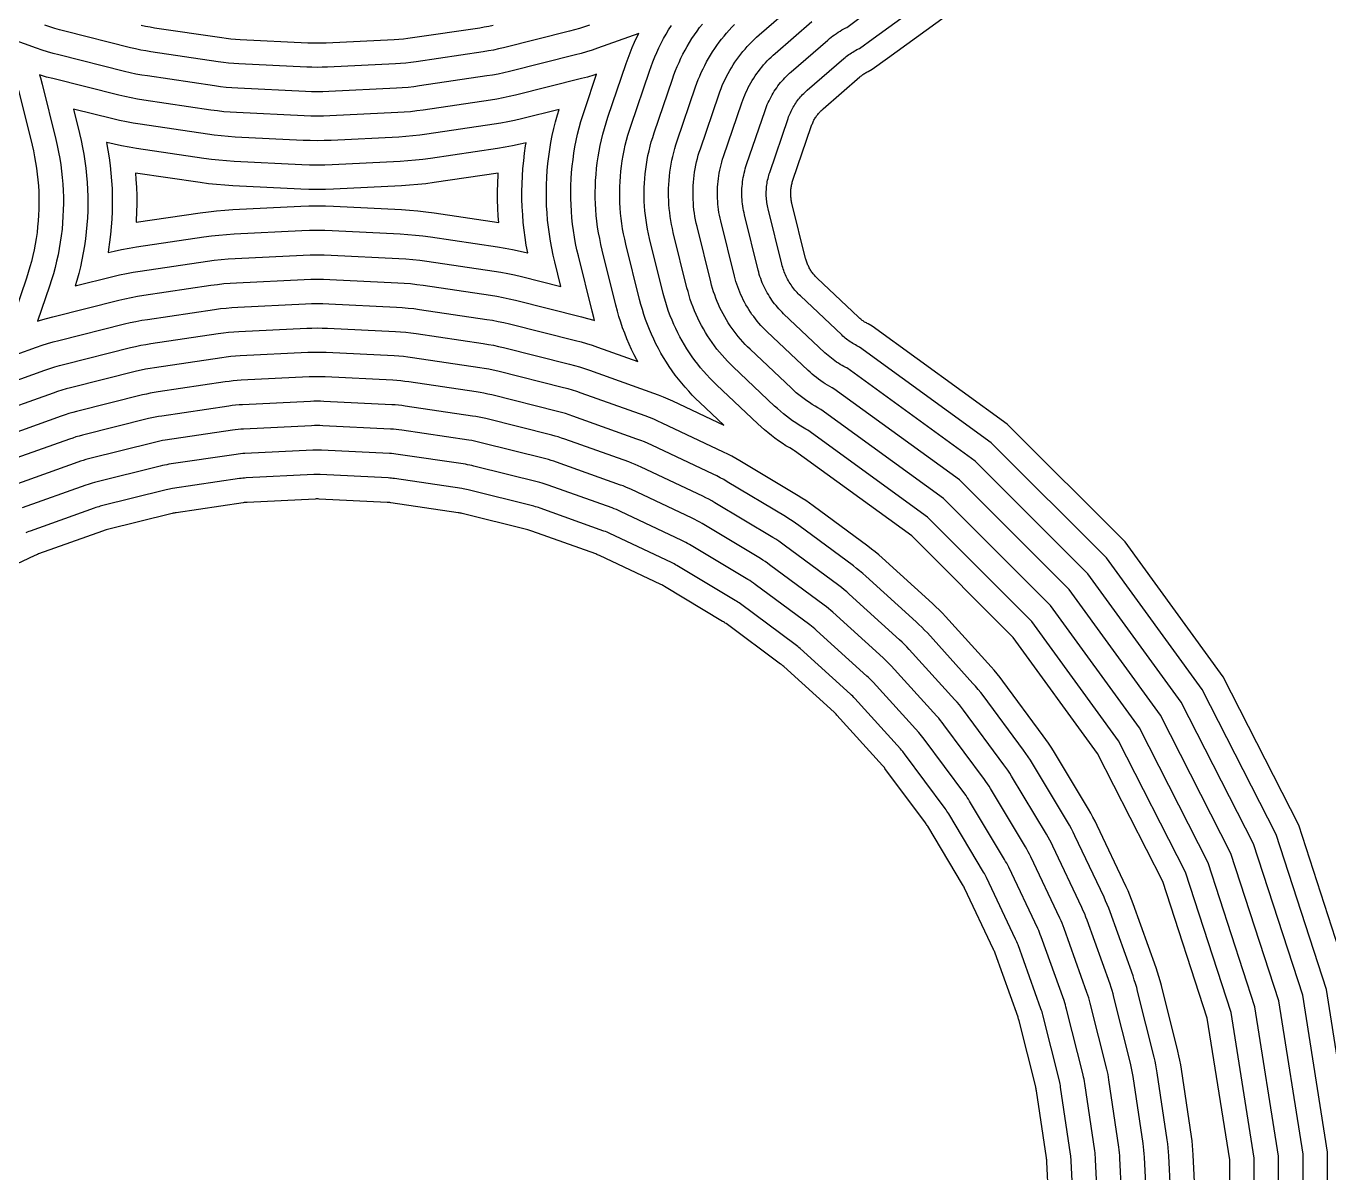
# Model space of a CAD drawing. Header units: metres. Extents: x 129.5 to 156.5, y -104.5 to -85.4.
# Drawn here: x 132.395 to 133.994, y -99.496 to -98.087 of the extents above; entities that cross this region are included whole.
import ezdxf

# ---------------------------------------------------------------- set-up
doc = ezdxf.new("R2010")
doc.units = ezdxf.units.M

msp = doc.modelspace()

# ---------------------------------------------------------------- linework, layer by layer
for points in [[(134.0225, -99.468), (133.9912, -99.2705), (133.9294, -99.0803), (133.8386, -98.9021), (133.7211, -98.7403), (133.5797, -98.5989), (133.4179, -98.4814), (133.4147, -98.4798), (133.4131, -98.4789), (133.4114, -98.478), (133.4097, -98.477), (133.4081, -98.476), (133.4065, -98.475), (133.405, -98.4739), (133.4034, -98.4728), (133.4019, -98.4716), (133.4004, -98.4704), (133.399, -98.4692), (133.3975, -98.4679), (133.3961, -98.4666), (133.3453, -98.4187), (133.3439, -98.4173), (133.3425, -98.4159), (133.3412, -98.4144), (133.3398, -98.4129), (133.3385, -98.4114), (133.3373, -98.4099), (133.3361, -98.4083), (133.3349, -98.4067), (133.3338, -98.4051), (133.3327, -98.4034), (133.3317, -98.4017), (133.3307, -98.4), (133.3297, -98.3982), (133.3288, -98.3965), (133.3279, -98.3947), (133.3271, -98.3929), (133.3263, -98.3911), (133.3256, -98.3892), (133.3249, -98.3873), (133.3243, -98.3855), (133.3237, -98.3836), (133.3231, -98.3817), (133.3226, -98.3797), (133.3058, -98.3119), (133.3054, -98.31), (133.305, -98.308), (133.3046, -98.3061), (133.3043, -98.3041), (133.304, -98.3022), (133.3038, -98.3002), (133.3037, -98.2982), (133.3035, -98.2962), (133.3035, -98.2942), (133.3035, -98.2922), (133.3035, -98.2903), (133.3036, -98.2883), (133.3037, -98.2863), (133.3039, -98.2843), (133.3041, -98.2823), (133.3044, -98.2804), (133.3047, -98.2784), (133.3051, -98.2765), (133.3056, -98.2745), (133.306, -98.2726), (133.3066, -98.2707), (133.3071, -98.2688), (133.3077, -98.2669), (133.3303, -98.2008), (133.3309, -98.1989), (133.3316, -98.1971), (133.3323, -98.1954), (133.3331, -98.1936), (133.3339, -98.1919), (133.3348, -98.1901), (133.3357, -98.1884), (133.3366, -98.1868), (133.3376, -98.1851), (133.3386, -98.1835), (133.3396, -98.1819), (133.3407, -98.1803), (133.3419, -98.1787), (133.343, -98.1772), (133.3442, -98.1757), (133.3455, -98.1742), (133.3467, -98.1728), (133.3481, -98.1714), (133.3494, -98.17), (133.3508, -98.1687), (133.3522, -98.1674), (133.3536, -98.1661), (133.3987, -98.1271), (133.4001, -98.1258), (133.4017, -98.1246), (133.4032, -98.1234), (133.4048, -98.1223), (133.4064, -98.1212), (133.408, -98.1201), (133.4096, -98.1191), (133.4113, -98.1181), (133.413, -98.1171), (133.4147, -98.1162), (133.4179, -98.1146), (133.4348, -98.1024), (133.5797, -97.9971)], [(134.0205, -99.2635), (133.9572, -99.0688), (133.8643, -98.8864), (133.744, -98.7208), (133.5992, -98.576), (133.4336, -98.4557), (133.4284, -98.453), (133.4273, -98.4525), (133.4263, -98.4519), (133.4252, -98.4513), (133.4242, -98.4507), (133.4232, -98.45), (133.4222, -98.4494), (133.4213, -98.4487), (133.4203, -98.4479), (133.4194, -98.4472), (133.4185, -98.4464), (133.4176, -98.4456), (133.4167, -98.4448), (133.3659, -98.3969), (133.365, -98.396), (133.3642, -98.3951), (133.3633, -98.3942), (133.3625, -98.3933), (133.3617, -98.3923), (133.3609, -98.3914), (133.3602, -98.3904), (133.3594, -98.3894), (133.3587, -98.3883), (133.358, -98.3873), (133.3574, -98.3863), (133.3568, -98.3852), (133.3562, -98.3841), (133.3556, -98.383), (133.3551, -98.3819), (133.3545, -98.3807), (133.354, -98.3796), (133.3536, -98.3785), (133.3532, -98.3773), (133.3528, -98.3761), (133.3524, -98.3749), (133.352, -98.3737), (133.3517, -98.3725), (133.3349, -98.3047), (133.3346, -98.3035), (133.3344, -98.3023), (133.3342, -98.3011), (133.334, -98.2998), (133.3338, -98.2986), (133.3337, -98.2974), (133.3336, -98.2961), (133.3335, -98.2949), (133.3335, -98.2937), (133.3335, -98.2924), (133.3335, -98.2912), (133.3335, -98.2899), (133.3336, -98.2887), (133.3337, -98.2875), (133.3339, -98.2862), (133.3341, -98.285), (133.3343, -98.2838), (133.3345, -98.2826), (133.3348, -98.2813), (133.3351, -98.2801), (133.3354, -98.2789), (133.3357, -98.2777), (133.3361, -98.2766), (133.3587, -98.2104), (133.3591, -98.2093), (133.3595, -98.2082), (133.36, -98.2071), (133.3604, -98.206), (133.3609, -98.2049), (133.3615, -98.2038), (133.362, -98.2027), (133.3626, -98.2017), (133.3632, -98.2007), (133.3639, -98.1996), (133.3645, -98.1986), (133.3652, -98.1976), (133.3659, -98.1967), (133.3666, -98.1957), (133.3674, -98.1948), (133.3682, -98.1939), (133.369, -98.193), (133.3698, -98.1921), (133.3706, -98.1912), (133.3715, -98.1904), (133.3724, -98.1896), (133.3733, -98.1888), (133.4183, -98.1497), (133.4192, -98.1489), (133.4202, -98.1482), (133.4211, -98.1474), (133.4221, -98.1467), (133.4231, -98.146), (133.4241, -98.1454), (133.4252, -98.1447), (133.4262, -98.1441), (133.4273, -98.1435), (133.4284, -98.143), (133.4336, -98.1403), (133.4524, -98.1266), (133.5992, -98.02)], [(133.9325, -99.6609), (133.9325, -99.4751), (133.9034, -99.2916), (133.846, -99.1148), (133.7617, -98.9493), (133.6524, -98.799), (133.521, -98.6676), (133.3705, -98.5582), (133.3703, -98.5581), (133.3668, -98.5561), (133.3633, -98.5541), (133.3598, -98.5519), (133.3564, -98.5497), (133.3531, -98.5474), (133.3498, -98.5451), (133.3466, -98.5426), (133.3434, -98.5401), (133.3403, -98.5375), (133.3373, -98.5348), (133.3343, -98.5321), (133.2835, -98.4841), (133.2805, -98.4812), (133.2775, -98.4782), (133.2747, -98.4751), (133.2719, -98.4719), (133.2691, -98.4687), (133.2665, -98.4654), (133.2639, -98.4621), (133.2614, -98.4586), (133.259, -98.4552), (133.2567, -98.4516), (133.2545, -98.448), (133.2524, -98.4444), (133.2504, -98.4407), (133.2484, -98.4369), (133.2466, -98.4331), (133.2448, -98.4293), (133.2431, -98.4254), (133.2416, -98.4215), (133.2401, -98.4175), (133.2387, -98.4135), (133.2375, -98.4095), (133.2363, -98.4055), (133.2352, -98.4014), (133.2184, -98.3336), (133.2175, -98.3294), (133.2166, -98.3253), (133.2159, -98.3212), (133.2152, -98.317), (133.2147, -98.3128), (133.2142, -98.3086), (133.2139, -98.3044), (133.2136, -98.3002), (133.2135, -98.296), (133.2135, -98.2917), (133.2135, -98.2875), (133.2137, -98.2833), (133.214, -98.2791), (133.2144, -98.2749), (133.2149, -98.2707), (133.2155, -98.2665), (133.2162, -98.2624), (133.217, -98.2582), (133.2179, -98.2541), (133.2189, -98.25), (133.22, -98.2459), (133.2212, -98.2419), (133.2225, -98.2379), (133.2451, -98.1717), (133.2464, -98.1679), (133.2479, -98.1641), (133.2494, -98.1603), (133.2511, -98.1565), (133.2528, -98.1528), (133.2546, -98.1492), (133.2565, -98.1456), (133.2585, -98.142), (133.2606, -98.1385), (133.2627, -98.135), (133.265, -98.1316), (133.2673, -98.1282), (133.2697, -98.1249), (133.2722, -98.1217), (133.2747, -98.1185), (133.2774, -98.1154), (133.2801, -98.1123), (133.2829, -98.1094), (133.2857, -98.1064), (133.2886, -98.1036), (133.2916, -98.1008), (133.2947, -98.0981), (133.3397, -98.059)], [(132.3391, -98.5379), (132.4177, -98.5098), (132.4237, -98.5077), (132.4298, -98.5058), (132.4359, -98.504), (132.4421, -98.5024), (132.523, -98.4821), (132.5292, -98.4807), (132.5354, -98.4793), (132.5417, -98.4782), (132.548, -98.4771), (132.6305, -98.4649), (132.6369, -98.464), (132.6432, -98.4633), (132.6496, -98.4628), (132.6559, -98.4624), (132.7392, -98.4583), (132.7456, -98.4581), (132.752, -98.458), (132.7584, -98.4581), (132.7648, -98.4583), (132.8481, -98.4624), (132.8544, -98.4628), (132.8608, -98.4633), (132.8671, -98.464), (132.8735, -98.4649), (132.956, -98.4771), (132.9623, -98.4782), (132.9686, -98.4793), (132.9748, -98.4807), (132.981, -98.4821), (133.0619, -98.5024), (133.0681, -98.504), (133.0742, -98.5058), (133.0803, -98.5077), (133.0863, -98.5098), (133.1649, -98.5379), (133.1709, -98.5401), (133.1768, -98.5425), (133.1826, -98.545), (133.1884, -98.5477), (133.2512, -98.5773), (133.2217, -98.5495), (133.2171, -98.545), (133.2126, -98.5404), (133.2082, -98.5357), (133.2039, -98.5309), (133.1997, -98.526), (133.1957, -98.5209), (133.1917, -98.5158), (133.1879, -98.5106), (133.1843, -98.5053), (133.1808, -98.4999), (133.1774, -98.4944), (133.1741, -98.4888), (133.171, -98.4831), (133.168, -98.4774), (133.1652, -98.4716), (133.1625, -98.4657), (133.16, -98.4598), (133.1576, -98.4538), (133.1553, -98.4477), (133.1532, -98.4416), (133.1513, -98.4355), (133.1495, -98.4293), (133.1479, -98.423), (133.1311, -98.3552), (133.1296, -98.3489), (133.1283, -98.3426), (133.1271, -98.3362), (133.1261, -98.3299), (133.1253, -98.3235), (133.1246, -98.317), (133.1241, -98.3106), (133.1237, -98.3042), (133.1235, -98.2977), (133.1235, -98.2912), (133.1236, -98.2848), (133.1239, -98.2783), (133.1243, -98.2719), (133.1249, -98.2655), (133.1256, -98.2591), (133.1266, -98.2527), (133.1276, -98.2463), (133.1289, -98.24), (133.1303, -98.2337), (133.1318, -98.2274), (133.1335, -98.2212), (133.1354, -98.215), (133.1374, -98.2088), (133.1599, -98.1427), (133.162, -98.1368), (133.1642, -98.131), (133.1666, -98.1252), (133.1691, -98.1195), (133.1717, -98.1138), (133.1745, -98.1082), (133.1774, -98.1027), (133.1804, -98.0972), (133.1836, -98.0919), (133.1869, -98.0866)], [(133.0863, -98.0862), (133.0803, -98.0883), (133.0742, -98.0902), (133.0681, -98.092), (133.0619, -98.0936), (132.981, -98.1139), (132.9748, -98.1153), (132.9686, -98.1167), (132.9623, -98.1178), (132.956, -98.1189), (132.8735, -98.1311), (132.8671, -98.132), (132.8608, -98.1327), (132.8544, -98.1332), (132.8481, -98.1336), (132.7648, -98.1377), (132.7584, -98.1379), (132.752, -98.138), (132.7456, -98.1379), (132.7392, -98.1377), (132.6559, -98.1336), (132.6496, -98.1332), (132.6432, -98.1327), (132.6369, -98.132), (132.6305, -98.1311), (132.548, -98.1189), (132.5417, -98.1178), (132.5354, -98.1167), (132.5292, -98.1153), (132.523, -98.1139), (132.4421, -98.0936), (132.4359, -98.092), (132.4298, -98.0902), (132.4237, -98.0883), (132.4177, -98.0862)], [(132.5358, -98.0861), (132.5413, -98.0872), (132.5469, -98.0883), (132.5524, -98.0892), (132.6349, -98.1014), (132.6405, -98.1022), (132.6461, -98.1028), (132.6518, -98.1033), (132.6574, -98.1036), (132.7407, -98.1077), (132.7464, -98.1079), (132.752, -98.108), (132.7576, -98.1079), (132.7633, -98.1077), (132.8466, -98.1036), (132.8522, -98.1033), (132.8579, -98.1028), (132.8635, -98.1022), (132.8691, -98.1014), (132.9516, -98.0892), (132.9571, -98.0883), (132.9627, -98.0872), (132.9682, -98.0861)], [(133.8725, -99.6562), (133.8725, -99.4798), (133.8449, -99.3056), (133.7904, -99.1379), (133.7103, -98.9807), (133.6067, -98.838), (133.482, -98.7133), (133.3382, -98.6089), (133.337, -98.6082), (133.3323, -98.6054), (133.3276, -98.6026), (133.3231, -98.5996), (133.3185, -98.5965), (133.3141, -98.5933), (133.3097, -98.59), (133.3055, -98.5865), (133.3013, -98.583), (133.2972, -98.5794), (133.2931, -98.5757), (133.2423, -98.5277), (133.2382, -98.5238), (133.2342, -98.5197), (133.2303, -98.5155), (133.2265, -98.5112), (133.2228, -98.5069), (133.2193, -98.5024), (133.2158, -98.4979), (133.2124, -98.4933), (133.2092, -98.4886), (133.2061, -98.4838), (133.2031, -98.4789), (133.2002, -98.474), (133.1974, -98.469), (133.1948, -98.4639), (133.1923, -98.4588), (133.1899, -98.4536), (133.1877, -98.4483), (133.1856, -98.443), (133.1836, -98.4377), (133.1817, -98.4323), (133.18, -98.4268), (133.1784, -98.4213), (133.177, -98.4158), (133.1602, -98.348), (133.1589, -98.3424), (133.1577, -98.3368), (133.1567, -98.3312), (133.1558, -98.3256), (133.1551, -98.3199), (133.1545, -98.3142), (133.154, -98.3085), (133.1537, -98.3028), (133.1535, -98.2971), (133.1535, -98.2914), (133.1536, -98.2857), (133.1538, -98.28), (133.1542, -98.2743), (133.1547, -98.2686), (133.1554, -98.2629), (133.1562, -98.2573), (133.1572, -98.2516), (133.1582, -98.246), (133.1595, -98.2405), (133.1608, -98.2349), (133.1623, -98.2294), (133.164, -98.2239), (133.1658, -98.2185), (133.1883, -98.1524), (133.1901, -98.1472), (133.1921, -98.142), (133.1942, -98.1369), (133.1964, -98.1318), (133.1987, -98.1268), (133.2012, -98.1219), (133.2038, -98.117), (133.2065, -98.1122), (133.2093, -98.1074), (133.2122, -98.1027), (133.2152, -98.0981), (133.2184, -98.0936), (133.2216, -98.0891), (133.225, -98.0847)], [(133.9025, -99.6585), (133.9025, -99.4775), (133.8742, -99.2986), (133.8182, -99.1264), (133.736, -98.965), (133.6296, -98.8185), (133.5015, -98.6904), (133.3543, -98.5835), (133.3519, -98.5822), (133.3478, -98.5798), (133.3437, -98.5773), (133.3397, -98.5746), (133.3358, -98.572), (133.332, -98.5692), (133.3282, -98.5663), (133.3245, -98.5633), (133.3208, -98.5603), (133.3172, -98.5571), (133.3137, -98.5539), (133.2629, -98.5059), (133.2594, -98.5025), (133.2559, -98.4989), (133.2525, -98.4953), (133.2492, -98.4916), (133.246, -98.4878), (133.2429, -98.4839), (133.2399, -98.48), (133.2369, -98.476), (133.2341, -98.4719), (133.2314, -98.4677), (133.2288, -98.4635), (133.2263, -98.4592), (133.2239, -98.4548), (133.2216, -98.4504), (133.2194, -98.446), (133.2174, -98.4414), (133.2154, -98.4369), (133.2136, -98.4323), (133.2118, -98.4276), (133.2102, -98.4229), (133.2088, -98.4182), (133.2074, -98.4134), (133.2061, -98.4086), (133.1893, -98.3408), (133.1882, -98.3359), (133.1872, -98.3311), (133.1863, -98.3262), (133.1855, -98.3213), (133.1849, -98.3164), (133.1843, -98.3114), (133.1839, -98.3065), (133.1837, -98.3015), (133.1835, -98.2965), (133.1835, -98.2916), (133.1836, -98.2866), (133.1838, -98.2817), (133.1841, -98.2767), (133.1846, -98.2717), (133.1851, -98.2668), (133.1858, -98.2619), (133.1867, -98.257), (133.1876, -98.2521), (133.1887, -98.2473), (133.1899, -98.2425), (133.1912, -98.2377), (133.1926, -98.2329), (133.1942, -98.2282), (133.2167, -98.162), (133.2183, -98.1575), (133.22, -98.153), (133.2218, -98.1486), (133.2237, -98.1442), (133.2258, -98.1398), (133.2279, -98.1355), (133.2302, -98.1313), (133.2325, -98.1271), (133.2349, -98.1229), (133.2375, -98.1189), (133.2401, -98.1149), (133.2428, -98.1109), (133.2457, -98.107), (133.2486, -98.1032), (133.2516, -98.0995), (133.2547, -98.0958), (133.2579, -98.0922), (133.2611, -98.0887), (133.2645, -98.0852)], [(133.9625, -99.6633), (133.9625, -99.4727), (133.9327, -99.2845), (133.8738, -99.1033), (133.7873, -98.9336), (133.6753, -98.7794), (133.5406, -98.6447), (133.3864, -98.5326), (133.3845, -98.5317), (133.3816, -98.5301), (133.3788, -98.5284), (133.3759, -98.5266), (133.3731, -98.5248), (133.3704, -98.5229), (133.3677, -98.521), (133.365, -98.5189), (133.3624, -98.5169), (133.3599, -98.5147), (133.3574, -98.5125), (133.3549, -98.5103), (133.3041, -98.4623), (133.3016, -98.4599), (133.2992, -98.4574), (133.2968, -98.4549), (133.2945, -98.4523), (133.2923, -98.4496), (133.2901, -98.4469), (133.288, -98.4441), (133.2859, -98.4413), (133.284, -98.4385), (133.2821, -98.4355), (133.2802, -98.4326), (133.2785, -98.4296), (133.2768, -98.4265), (133.2752, -98.4235), (133.2737, -98.4203), (133.2722, -98.4172), (133.2709, -98.414), (133.2696, -98.4107), (133.2684, -98.4075), (133.2672, -98.4042), (133.2662, -98.4009), (133.2652, -98.3975), (133.2644, -98.3942), (133.2476, -98.3263), (133.2468, -98.323), (133.2461, -98.3196), (133.2454, -98.3161), (133.2449, -98.3127), (133.2444, -98.3093), (133.2441, -98.3058), (133.2438, -98.3023), (133.2436, -98.2989), (133.2435, -98.2954), (133.2435, -98.2919), (133.2435, -98.2884), (133.2437, -98.285), (133.2439, -98.2815), (133.2442, -98.278), (133.2446, -98.2746), (133.2451, -98.2711), (133.2457, -98.2677), (133.2464, -98.2643), (133.2471, -98.2609), (133.248, -98.2575), (133.2489, -98.2542), (133.2499, -98.2508), (133.2509, -98.2475), (133.2735, -98.1814), (133.2746, -98.1782), (133.2758, -98.1751), (133.2771, -98.172), (133.2784, -98.1689), (133.2798, -98.1659), (133.2813, -98.1628), (133.2829, -98.1599), (133.2845, -98.1569), (133.2862, -98.154), (133.288, -98.1512), (133.2899, -98.1484), (133.2918, -98.1456), (133.2938, -98.1429), (133.2958, -98.1402), (133.2979, -98.1376), (133.3001, -98.135), (133.3023, -98.1325), (133.3046, -98.13), (133.3069, -98.1276), (133.3093, -98.1253), (133.3118, -98.123), (133.3143, -98.1208), (133.3594, -98.0817)], [(133.9925, -99.6656), (133.9925, -99.4704), (133.962, -99.2775), (133.9016, -99.0918), (133.813, -98.9178), (133.6982, -98.7599), (133.5601, -98.6218), (133.4022, -98.507), (133.4011, -98.5065), (133.3988, -98.5053), (133.3965, -98.504), (133.3943, -98.5027), (133.392, -98.5013), (133.3898, -98.4999), (133.3877, -98.4984), (133.3856, -98.4969), (133.3835, -98.4953), (133.3814, -98.4936), (133.3794, -98.492), (133.3775, -98.4902), (133.3755, -98.4885), (133.3247, -98.4405), (133.3228, -98.4386), (133.3209, -98.4366), (133.319, -98.4346), (133.3172, -98.4326), (133.3154, -98.4305), (133.3137, -98.4284), (133.312, -98.4262), (133.3104, -98.424), (133.3089, -98.4218), (133.3074, -98.4195), (133.306, -98.4171), (133.3046, -98.4148), (133.3033, -98.4124), (133.302, -98.41), (133.3008, -98.4075), (133.2997, -98.405), (133.2986, -98.4025), (133.2976, -98.4), (133.2966, -98.3974), (133.2957, -98.3948), (133.2949, -98.3922), (133.2942, -98.3896), (133.2935, -98.387), (133.2767, -98.3191), (133.2761, -98.3165), (133.2755, -98.3138), (133.275, -98.3111), (133.2746, -98.3084), (133.2742, -98.3057), (133.2739, -98.303), (133.2737, -98.3003), (133.2736, -98.2975), (133.2735, -98.2948), (133.2735, -98.2921), (133.2735, -98.2893), (133.2736, -98.2866), (133.2738, -98.2839), (133.2741, -98.2812), (133.2744, -98.2785), (133.2748, -98.2758), (133.2752, -98.2731), (133.2757, -98.2704), (133.2763, -98.2677), (133.277, -98.2651), (133.2777, -98.2624), (133.2785, -98.2598), (133.2793, -98.2572), (133.3019, -98.1911), (133.3028, -98.1886), (133.3037, -98.1861), (133.3047, -98.1837), (133.3058, -98.1813), (133.3069, -98.1789), (133.3081, -98.1765), (133.3093, -98.1742), (133.3106, -98.1718), (133.3119, -98.1696), (133.3133, -98.1673), (133.3148, -98.1651), (133.3163, -98.1629), (133.3178, -98.1608), (133.3194, -98.1587), (133.3211, -98.1566), (133.3228, -98.1546), (133.3245, -98.1527), (133.3263, -98.1507), (133.3282, -98.1488), (133.3301, -98.147), (133.332, -98.1452), (133.334, -98.1434), (133.379, -98.1044), (133.3811, -98.1027), (133.3831, -98.101), (133.3853, -98.0994), (133.3874, -98.0978), (133.3896, -98.0963), (133.3919, -98.0948), (133.3941, -98.0934), (133.3964, -98.092), (133.3988, -98.0907), (133.4011, -98.0895), (133.4022, -98.089), (133.4171, -98.0781)], [(132.3571, -98.4996), (132.4076, -98.4816), (132.4143, -98.4792), (132.4211, -98.4771), (132.4279, -98.4751), (132.4348, -98.4733), (132.5157, -98.453), (132.5226, -98.4514), (132.5296, -98.4499), (132.5366, -98.4486), (132.5436, -98.4475), (132.6261, -98.4352), (132.6332, -98.4343), (132.6403, -98.4335), (132.6474, -98.4329), (132.6545, -98.4324), (132.7378, -98.4283), (132.7449, -98.4281), (132.752, -98.428), (132.7591, -98.4281), (132.7662, -98.4283), (132.8495, -98.4324), (132.8566, -98.4329), (132.8637, -98.4335), (132.8708, -98.4343), (132.8779, -98.4352), (132.9604, -98.4475), (132.9674, -98.4486), (132.9744, -98.4499), (132.9814, -98.4514), (132.9883, -98.453), (133.0692, -98.4733), (133.0761, -98.4751), (133.0829, -98.4771), (133.0897, -98.4792), (133.0964, -98.4816), (133.1456, -98.4991), (133.1445, -98.4973), (133.1412, -98.4909), (133.1381, -98.4844), (133.1351, -98.4779), (133.1322, -98.4712), (133.1296, -98.4646), (133.1271, -98.4578), (133.1247, -98.451), (133.1226, -98.4441), (133.1206, -98.4372), (133.1188, -98.4302), (133.102, -98.3624), (133.1003, -98.3554), (133.0989, -98.3483), (133.0976, -98.3413), (133.0964, -98.3341), (133.0955, -98.327), (133.0947, -98.3198), (133.0942, -98.3127), (133.0937, -98.3055), (133.0935, -98.2983), (133.0935, -98.2911), (133.0936, -98.2839), (133.0939, -98.2767), (133.0944, -98.2695), (133.0951, -98.2623), (133.0959, -98.2552), (133.0969, -98.248), (133.0981, -98.2409), (133.0995, -98.2339), (133.101, -98.2268), (133.1028, -98.2198), (133.1047, -98.2129), (133.1067, -98.206), (133.109, -98.1992), (133.1315, -98.133), (133.1338, -98.1265), (133.1363, -98.1199), (133.1389, -98.1135), (133.1417, -98.1071), (133.1447, -98.1008), (133.1469, -98.0964), (133.0964, -98.1144), (133.0897, -98.1168), (133.0829, -98.1189), (133.0761, -98.1209), (133.0692, -98.1227), (132.9883, -98.143), (132.9814, -98.1446), (132.9744, -98.1461), (132.9674, -98.1474), (132.9604, -98.1485), (132.8779, -98.1608), (132.8708, -98.1617), (132.8637, -98.1625), (132.8566, -98.1631), (132.8495, -98.1636), (132.7662, -98.1677), (132.7591, -98.1679), (132.752, -98.168), (132.7449, -98.1679), (132.7378, -98.1677), (132.6545, -98.1636), (132.6474, -98.1631), (132.6403, -98.1625), (132.6332, -98.1617), (132.6261, -98.1608), (132.5436, -98.1485), (132.5366, -98.1474), (132.5296, -98.1461), (132.5226, -98.1446), (132.5157, -98.143), (132.4348, -98.1227), (132.4279, -98.1209), (132.4211, -98.1189), (132.4143, -98.1168), (132.4076, -98.1144), (132.3584, -98.0969)], [(132.4088, -98.4495), (132.4124, -98.4484), (132.4199, -98.4462), (132.4275, -98.4442), (132.5084, -98.4239), (132.5161, -98.4221), (132.5237, -98.4205), (132.5315, -98.419), (132.5392, -98.4178), (132.6217, -98.4056), (132.6295, -98.4045), (132.6373, -98.4036), (132.6451, -98.403), (132.653, -98.4025), (132.7363, -98.3984), (132.7441, -98.3981), (132.752, -98.398), (132.7599, -98.3981), (132.7677, -98.3984), (132.851, -98.4025), (132.8589, -98.403), (132.8667, -98.4036), (132.8745, -98.4045), (132.8823, -98.4056), (132.9648, -98.4178), (132.9725, -98.419), (132.9803, -98.4205), (132.9879, -98.4221), (132.9956, -98.4239), (133.0765, -98.4442), (133.0841, -98.4462), (133.0916, -98.4484), (133.0927, -98.4487), (133.0916, -98.4451), (133.0896, -98.4374), (133.0728, -98.3696), (133.071, -98.3619), (133.0694, -98.3541), (133.068, -98.3463), (133.0667, -98.3384), (133.0657, -98.3306), (133.0649, -98.3227), (133.0642, -98.3147), (133.0638, -98.3068), (133.0635, -98.2989), (133.0635, -98.2909), (133.0636, -98.283), (133.064, -98.275), (133.0645, -98.2671), (133.0652, -98.2592), (133.0662, -98.2513), (133.0673, -98.2434), (133.0686, -98.2356), (133.0701, -98.2278), (133.0718, -98.22), (133.0737, -98.2123), (133.0758, -98.2046), (133.0781, -98.197), (133.0806, -98.1895), (133.0952, -98.1465), (133.0916, -98.1476), (133.0841, -98.1498), (133.0765, -98.1518), (132.9956, -98.1721), (132.9879, -98.1739), (132.9803, -98.1755), (132.9725, -98.177), (132.9648, -98.1782), (132.8823, -98.1904), (132.8745, -98.1915), (132.8667, -98.1924), (132.8589, -98.193), (132.851, -98.1935), (132.7677, -98.1976), (132.7599, -98.1979), (132.752, -98.198), (132.7441, -98.1979), (132.7363, -98.1976), (132.653, -98.1935), (132.6451, -98.193), (132.6373, -98.1924), (132.6295, -98.1915), (132.6217, -98.1904), (132.5392, -98.1782), (132.5315, -98.177), (132.5237, -98.1755), (132.5161, -98.1739), (132.5084, -98.1721), (132.4275, -98.1518), (132.4199, -98.1498), (132.4124, -98.1476), (132.4113, -98.1473), (132.4124, -98.1509), (132.4144, -98.1586), (132.4312, -98.2264), (132.433, -98.2341), (132.4346, -98.2419), (132.436, -98.2497), (132.4373, -98.2576), (132.4383, -98.2655), (132.4391, -98.2734), (132.4398, -98.2813), (132.4402, -98.2892), (132.4405, -98.2972), (132.4405, -98.3051), (132.4404, -98.313), (132.44, -98.321), (132.4395, -98.3289), (132.4388, -98.3368), (132.4378, -98.3447), (132.4367, -98.3526), (132.4354, -98.3604), (132.4339, -98.3682), (132.4322, -98.376), (132.4303, -98.3837), (132.4282, -98.3914), (132.4259, -98.399), (132.4234, -98.4065), (132.4088, -98.4495)], [(132.3852, -98.1658), (132.402, -98.2336), (132.4037, -98.2406), (132.4051, -98.2477), (132.4064, -98.2548), (132.4076, -98.2619), (132.4085, -98.269), (132.4093, -98.2762), (132.4098, -98.2833), (132.4103, -98.2905), (132.4105, -98.2977), (132.4105, -98.3049), (132.4104, -98.3121), (132.4101, -98.3193), (132.4096, -98.3265), (132.4089, -98.3337), (132.4081, -98.3408), (132.4071, -98.348), (132.4059, -98.3551), (132.4045, -98.3621), (132.403, -98.3692), (132.4012, -98.3762), (132.3993, -98.3831), (132.3973, -98.39), (132.395, -98.3969), (132.3725, -98.463)], [(132.455, -98.4064), (132.5011, -98.3948), (132.5095, -98.3928), (132.5179, -98.3911), (132.5263, -98.3895), (132.5348, -98.3881), (132.6173, -98.3759), (132.6258, -98.3747), (132.6344, -98.3738), (132.6429, -98.373), (132.6515, -98.3725), (132.7348, -98.3684), (132.7434, -98.3681), (132.752, -98.368), (132.7606, -98.3681), (132.7692, -98.3684), (132.8525, -98.3725), (132.8611, -98.373), (132.8696, -98.3738), (132.8782, -98.3747), (132.8867, -98.3759), (132.9692, -98.3881), (132.9777, -98.3895), (132.9861, -98.3911), (132.9945, -98.3928), (133.0029, -98.3948), (133.0512, -98.4069), (133.0437, -98.3768), (133.0417, -98.3684), (133.04, -98.3599), (133.0384, -98.3513), (133.0371, -98.3427), (133.0359, -98.3341), (133.035, -98.3255), (133.0343, -98.3168), (133.0338, -98.3081), (133.0335, -98.2994), (133.0335, -98.2907), (133.0336, -98.2821), (133.034, -98.2734), (133.0346, -98.2647), (133.0354, -98.256), (133.0364, -98.2474), (133.0376, -98.2388), (133.0391, -98.2302), (133.0407, -98.2217), (133.0426, -98.2132), (133.0447, -98.2048), (133.047, -98.1964), (133.049, -98.1896), (133.0029, -98.2012), (132.9945, -98.2032), (132.9861, -98.2049), (132.9777, -98.2065), (132.9692, -98.2079), (132.8867, -98.2201), (132.8782, -98.2213), (132.8696, -98.2222), (132.8611, -98.223), (132.8525, -98.2235), (132.7692, -98.2276), (132.7606, -98.2279), (132.752, -98.228), (132.7434, -98.2279), (132.7348, -98.2276), (132.6515, -98.2235), (132.6429, -98.223), (132.6344, -98.2222), (132.6258, -98.2213), (132.6173, -98.2201), (132.5348, -98.2079), (132.5263, -98.2065), (132.5179, -98.2049), (132.5095, -98.2032), (132.5011, -98.2012), (132.4528, -98.1891), (132.4603, -98.2192), (132.4623, -98.2276), (132.464, -98.2362), (132.4656, -98.2447), (132.4669, -98.2533), (132.4681, -98.2619), (132.469, -98.2706), (132.4697, -98.2792), (132.4702, -98.2879), (132.4705, -98.2966), (132.4705, -98.3053), (132.4704, -98.314), (132.47, -98.3226), (132.4694, -98.3313), (132.4686, -98.34), (132.4676, -98.3486), (132.4664, -98.3572), (132.4649, -98.3658), (132.4633, -98.3743), (132.4614, -98.3828), (132.4593, -98.3912), (132.457, -98.3996), (132.455, -98.4064)], [(132.4954, -98.3653), (132.5029, -98.3636), (132.512, -98.3616), (132.5212, -98.3599), (132.5304, -98.3584), (132.6129, -98.3462), (132.6222, -98.345), (132.6314, -98.3439), (132.6407, -98.3431), (132.65, -98.3426), (132.7334, -98.3385), (132.7427, -98.3381), (132.752, -98.338), (132.7613, -98.3381), (132.7706, -98.3385), (132.854, -98.3426), (132.8633, -98.3431), (132.8726, -98.3439), (132.8818, -98.345), (132.8911, -98.3462), (132.9736, -98.3584), (132.9828, -98.3599), (132.992, -98.3616), (133.0011, -98.3636), (133.0102, -98.3657), (133.0106, -98.3658), (133.0105, -98.3656), (133.0088, -98.3563), (133.0074, -98.347), (133.0061, -98.3377), (133.0051, -98.3283), (133.0044, -98.3189), (133.0038, -98.3094), (133.0035, -98.3), (133.0035, -98.2906), (133.0036, -98.2811), (133.004, -98.2717), (133.0047, -98.2623), (133.0056, -98.2529), (133.0067, -98.2435), (133.008, -98.2342), (133.0086, -98.2307), (133.0011, -98.2324), (132.992, -98.2344), (132.9828, -98.2361), (132.9736, -98.2376), (132.8911, -98.2498), (132.8818, -98.251), (132.8726, -98.2521), (132.8633, -98.2529), (132.854, -98.2534), (132.7706, -98.2575), (132.7613, -98.2579), (132.752, -98.258), (132.7427, -98.2579), (132.7334, -98.2575), (132.65, -98.2534), (132.6407, -98.2529), (132.6314, -98.2521), (132.6222, -98.251), (132.6129, -98.2498), (132.5304, -98.2376), (132.5212, -98.2361), (132.512, -98.2344), (132.5029, -98.2324), (132.4938, -98.2303), (132.4934, -98.2302), (132.4935, -98.2304), (132.4952, -98.2397), (132.4966, -98.249), (132.4979, -98.2584), (132.4989, -98.2677), (132.4996, -98.2772), (132.5002, -98.2866), (132.5005, -98.296), (132.5005, -98.3054), (132.5004, -98.3149), (132.5, -98.3243), (132.4993, -98.3337), (132.4984, -98.3431), (132.4973, -98.3525), (132.496, -98.3618), (132.4954, -98.3653)], [(132.5298, -98.3282), (132.6085, -98.3165), (132.6185, -98.3152), (132.6285, -98.3141), (132.6385, -98.3132), (132.6486, -98.3126), (132.7319, -98.3085), (132.7419, -98.3081), (132.752, -98.308), (132.7621, -98.3081), (132.7721, -98.3085), (132.8554, -98.3126), (132.8655, -98.3132), (132.8755, -98.3141), (132.8855, -98.3152), (132.8955, -98.3165), (132.975, -98.3283), (132.9744, -98.3209), (132.9739, -98.3108), (132.9735, -98.3006), (132.9735, -98.2904), (132.9737, -98.2802), (132.9741, -98.2701), (132.9742, -98.2678), (132.8955, -98.2795), (132.8855, -98.2808), (132.8755, -98.2819), (132.8655, -98.2828), (132.8554, -98.2834), (132.7721, -98.2875), (132.7621, -98.2879), (132.752, -98.288), (132.7419, -98.2879), (132.7319, -98.2875), (132.6486, -98.2834), (132.6385, -98.2828), (132.6285, -98.2819), (132.6185, -98.2808), (132.6085, -98.2795), (132.529, -98.2677), (132.5296, -98.2751), (132.5301, -98.2853), (132.5305, -98.2954), (132.5305, -98.3056), (132.5303, -98.3158), (132.5299, -98.326), (132.5298, -98.3282)], [(133.8317, -99.5567), (133.8276, -99.4734), (133.8273, -99.4678), (133.8268, -99.4621), (133.8262, -99.4565), (133.8254, -99.4509), (133.8132, -99.3684), (133.8123, -99.3629), (133.8112, -99.3573), (133.8101, -99.3518), (133.8088, -99.3463), (133.7885, -99.2654), (133.7871, -99.2599), (133.7855, -99.2545), (133.7838, -99.2491), (133.782, -99.2438), (133.7539, -99.1652), (133.7519, -99.1599), (133.7498, -99.1547), (133.7476, -99.1495), (133.7452, -99.1444), (133.7096, -99.069), (133.7071, -99.0639), (133.7045, -99.0589), (133.7018, -99.0539), (133.6989, -99.0491), (133.656, -98.9775), (133.6531, -98.9727), (133.65, -98.968), (133.6468, -98.9633), (133.6435, -98.9588), (133.5938, -98.8918), (133.5904, -98.8873), (133.5869, -98.8829), (133.5832, -98.8785), (133.5795, -98.8743), (133.5235, -98.8125), (133.5196, -98.8084), (133.5157, -98.8043), (133.5116, -98.8004), (133.5075, -98.7965), (133.4457, -98.7405), (133.4415, -98.7368), (133.4371, -98.7331), (133.4327, -98.7296), (133.4282, -98.7262), (133.3612, -98.6765), (133.3567, -98.6732), (133.352, -98.67), (133.3473, -98.6669), (133.3425, -98.664), (133.2709, -98.6211), (133.2661, -98.6182), (133.2611, -98.6155), (133.2561, -98.6129), (133.251, -98.6104), (133.1756, -98.5748), (133.1705, -98.5724), (133.1653, -98.5702), (133.1601, -98.5681), (133.1548, -98.5661), (133.0762, -98.538), (133.0709, -98.5362), (133.0655, -98.5345), (133.0601, -98.5329), (133.0546, -98.5315), (132.9737, -98.5112), (132.9682, -98.5099), (132.9627, -98.5088), (132.9571, -98.5077), (132.9516, -98.5068), (132.8691, -98.4946), (132.8635, -98.4938), (132.8579, -98.4932), (132.8522, -98.4927), (132.8466, -98.4924), (132.7633, -98.4883), (132.7576, -98.4881), (132.752, -98.488), (132.7464, -98.4881), (132.7407, -98.4883), (132.6574, -98.4924), (132.6518, -98.4927), (132.6461, -98.4932), (132.6405, -98.4938), (132.6349, -98.4946), (132.5524, -98.5068), (132.5469, -98.5077), (132.5413, -98.5088), (132.5358, -98.5099), (132.5303, -98.5112), (132.4494, -98.5315), (132.4439, -98.5329), (132.4385, -98.5345), (132.4331, -98.5362), (132.4278, -98.538), (132.3492, -98.5661)], [(133.8018, -99.5582), (133.7977, -99.4749), (133.7974, -99.47), (133.7969, -99.4651), (133.7964, -99.4602), (133.7957, -99.4553), (133.7835, -99.3728), (133.7827, -99.368), (133.7818, -99.3632), (133.7808, -99.3584), (133.7797, -99.3536), (133.7594, -99.2727), (133.7582, -99.2679), (133.7568, -99.2632), (133.7553, -99.2585), (133.7537, -99.2539), (133.7256, -99.1753), (133.7239, -99.1707), (133.7221, -99.1662), (133.7201, -99.1617), (133.7181, -99.1572), (133.6824, -99.0818), (133.6803, -99.0774), (133.678, -99.073), (133.6757, -99.0687), (133.6732, -99.0645), (133.6303, -98.9929), (133.6277, -98.9888), (133.625, -98.9847), (133.6223, -98.9806), (133.6194, -98.9766), (133.5697, -98.9096), (133.5667, -98.9057), (133.5637, -98.9019), (133.5605, -98.8981), (133.5572, -98.8945), (133.5012, -98.8326), (133.4979, -98.8291), (133.4945, -98.8255), (133.4909, -98.8221), (133.4874, -98.8188), (133.4255, -98.7628), (133.4219, -98.7595), (133.4181, -98.7563), (133.4143, -98.7533), (133.4104, -98.7503), (133.3434, -98.7006), (133.3394, -98.6977), (133.3353, -98.695), (133.3312, -98.6923), (133.3271, -98.6897), (133.2555, -98.6468), (133.2513, -98.6443), (133.247, -98.642), (133.2426, -98.6397), (133.2382, -98.6376), (133.1628, -98.6019), (133.1583, -98.5999), (133.1538, -98.5979), (133.1493, -98.5961), (133.1447, -98.5944), (133.0661, -98.5663), (133.0615, -98.5647), (133.0568, -98.5632), (133.0521, -98.5618), (133.0473, -98.5606), (132.9664, -98.5403), (132.9616, -98.5392), (132.9568, -98.5382), (132.952, -98.5373), (132.9472, -98.5365), (132.8647, -98.5243), (132.8598, -98.5236), (132.8549, -98.5231), (132.85, -98.5226), (132.8451, -98.5223), (132.7618, -98.5182), (132.7569, -98.5181), (132.752, -98.518), (132.7471, -98.5181), (132.7422, -98.5182), (132.6589, -98.5223), (132.654, -98.5226), (132.6491, -98.5231), (132.6442, -98.5236), (132.6393, -98.5243), (132.5568, -98.5365), (132.552, -98.5373), (132.5472, -98.5382), (132.5424, -98.5392), (132.5376, -98.5403), (132.4567, -98.5606), (132.4519, -98.5618), (132.4472, -98.5632), (132.4425, -98.5647), (132.4379, -98.5663), (132.3593, -98.5944)], [(133.7718, -99.5597), (133.7677, -99.4763), (133.7674, -99.4722), (133.7671, -99.468), (133.7666, -99.4639), (133.7661, -99.4597), (133.7538, -99.3772), (133.7532, -99.3731), (133.7524, -99.369), (133.7515, -99.3649), (133.7506, -99.3609), (133.7303, -99.28), (133.7292, -99.2759), (133.7281, -99.2719), (133.7268, -99.2679), (133.7255, -99.264), (133.6974, -99.1854), (133.6959, -99.1815), (133.6944, -99.1777), (133.6927, -99.1738), (133.691, -99.17), (133.6553, -99.0946), (133.6535, -99.0909), (133.6516, -99.0872), (133.6495, -99.0835), (133.6474, -99.0799), (133.6046, -99.0084), (133.6024, -99.0048), (133.6001, -99.0013), (133.5977, -98.9979), (133.5953, -98.9945), (133.5456, -98.9275), (133.5431, -98.9242), (133.5405, -98.9209), (133.5378, -98.9177), (133.535, -98.9146), (133.479, -98.8528), (133.4762, -98.8497), (133.4732, -98.8468), (133.4703, -98.8438), (133.4672, -98.841), (133.4054, -98.785), (133.4023, -98.7822), (133.3991, -98.7795), (133.3958, -98.7769), (133.3925, -98.7744), (133.3255, -98.7247), (133.3221, -98.7223), (133.3187, -98.7199), (133.3152, -98.7176), (133.3116, -98.7154), (133.2401, -98.6726), (133.2365, -98.6705), (133.2328, -98.6684), (133.2291, -98.6665), (133.2254, -98.6647), (133.15, -98.629), (133.1462, -98.6273), (133.1423, -98.6256), (133.1385, -98.6241), (133.1346, -98.6226), (133.056, -98.5945), (133.0521, -98.5932), (133.0481, -98.5919), (133.0441, -98.5908), (133.04, -98.5897), (132.9591, -98.5694), (132.9551, -98.5685), (132.951, -98.5676), (132.9469, -98.5668), (132.9428, -98.5662), (132.8603, -98.5539), (132.8561, -98.5534), (132.852, -98.5529), (132.8478, -98.5526), (132.8437, -98.5523), (132.7603, -98.5482), (132.7562, -98.5481), (132.752, -98.548), (132.7478, -98.5481), (132.7437, -98.5482), (132.6603, -98.5523), (132.6562, -98.5526), (132.652, -98.5529), (132.6479, -98.5534), (132.6437, -98.5539), (132.5612, -98.5662), (132.5571, -98.5668), (132.553, -98.5676), (132.5489, -98.5685), (132.5449, -98.5694), (132.464, -98.5897), (132.4599, -98.5908), (132.4559, -98.5919), (132.4519, -98.5932), (132.448, -98.5945), (132.3694, -98.6226)], [(133.7418, -99.5611), (133.7377, -99.4778), (133.7375, -99.4744), (133.7372, -99.471), (133.7369, -99.4675), (133.7364, -99.4641), (133.7242, -99.3816), (133.7236, -99.3782), (133.723, -99.3749), (133.7223, -99.3715), (133.7215, -99.3682), (133.7012, -99.2872), (133.7003, -99.2839), (133.6994, -99.2806), (133.6983, -99.2773), (133.6972, -99.2741), (133.6691, -99.1956), (133.6679, -99.1923), (133.6666, -99.1891), (133.6653, -99.186), (133.6639, -99.1829), (133.6282, -99.1075), (133.6267, -99.1044), (133.6251, -99.1013), (133.6234, -99.0983), (133.6217, -99.0953), (133.5788, -99.0238), (133.577, -99.0209), (133.5752, -99.018), (133.5732, -99.0152), (133.5712, -99.0124), (133.5215, -98.9454), (133.5194, -98.9426), (133.5173, -98.94), (133.5151, -98.9373), (133.5128, -98.9347), (133.4568, -98.8729), (133.4544, -98.8704), (133.452, -98.868), (133.4496, -98.8656), (133.4471, -98.8632), (133.3853, -98.8072), (133.3827, -98.8049), (133.38, -98.8027), (133.3774, -98.8006), (133.3746, -98.7985), (133.3076, -98.7488), (133.3048, -98.7468), (133.302, -98.7448), (133.2991, -98.743), (133.2962, -98.7412), (133.2247, -98.6983), (133.2217, -98.6966), (133.2187, -98.6949), (133.2156, -98.6933), (133.2125, -98.6918), (133.1371, -98.6561), (133.134, -98.6547), (133.1309, -98.6534), (133.1277, -98.6521), (133.1244, -98.6509), (133.0459, -98.6228), (133.0427, -98.6217), (133.0394, -98.6206), (133.0361, -98.6197), (133.0328, -98.6188), (132.9518, -98.5985), (132.9485, -98.5977), (132.9451, -98.597), (132.9418, -98.5964), (132.9384, -98.5958), (132.8559, -98.5836), (132.8525, -98.5831), (132.849, -98.5828), (132.8456, -98.5825), (132.8422, -98.5823), (132.7589, -98.5782), (132.7554, -98.578), (132.752, -98.578), (132.7486, -98.578), (132.7451, -98.5782), (132.6618, -98.5823), (132.6584, -98.5825), (132.655, -98.5828), (132.6515, -98.5831), (132.6481, -98.5836), (132.5656, -98.5958), (132.5622, -98.5964), (132.5589, -98.597), (132.5555, -98.5977), (132.5522, -98.5985), (132.4712, -98.6188), (132.4679, -98.6197), (132.4646, -98.6206), (132.4613, -98.6217), (132.4581, -98.6228), (132.3796, -98.6509)], [(133.7119, -99.5626), (133.7078, -99.4793), (133.7076, -99.4766), (133.7074, -99.4739), (133.7071, -99.4712), (133.7067, -99.4685), (133.6945, -99.386), (133.694, -99.3834), (133.6936, -99.3807), (133.693, -99.3781), (133.6924, -99.3754), (133.6721, -99.2945), (133.6714, -99.2919), (133.6707, -99.2893), (133.6698, -99.2868), (133.669, -99.2842), (133.6409, -99.2057), (133.6399, -99.2031), (133.6389, -99.2006), (133.6379, -99.1981), (133.6367, -99.1957), (133.6011, -99.1203), (133.5999, -99.1179), (133.5986, -99.1155), (133.5973, -99.1131), (133.596, -99.1108), (133.5531, -99.0392), (133.5517, -99.0369), (133.5502, -99.0347), (133.5487, -99.0324), (133.5471, -99.0302), (133.4974, -98.9632), (133.4958, -98.9611), (133.4941, -98.959), (133.4924, -98.9569), (133.4906, -98.9549), (133.4345, -98.8931), (133.4327, -98.8911), (133.4308, -98.8892), (133.4289, -98.8873), (133.4269, -98.8855), (133.3651, -98.8294), (133.3631, -98.8276), (133.361, -98.8259), (133.3589, -98.8242), (133.3568, -98.8226), (133.2898, -98.7729), (133.2876, -98.7713), (133.2853, -98.7698), (133.2831, -98.7683), (133.2808, -98.7669), (133.2092, -98.724), (133.2069, -98.7227), (133.2045, -98.7214), (133.2021, -98.7201), (133.1997, -98.7189), (133.1243, -98.6833), (133.1219, -98.6821), (133.1194, -98.6811), (133.1169, -98.6801), (133.1143, -98.6791), (133.0358, -98.651), (133.0332, -98.6502), (133.0307, -98.6493), (133.0281, -98.6486), (133.0255, -98.6479), (132.9446, -98.6276), (132.9419, -98.627), (132.9393, -98.6264), (132.9366, -98.626), (132.934, -98.6255), (132.8515, -98.6133), (132.8488, -98.6129), (132.8461, -98.6126), (132.8434, -98.6124), (132.8407, -98.6122), (132.7574, -98.6081), (132.7547, -98.608), (132.752, -98.608), (132.7493, -98.608), (132.7466, -98.6081), (132.6633, -98.6122), (132.6606, -98.6124), (132.6579, -98.6126), (132.6552, -98.6129), (132.6525, -98.6133), (132.57, -98.6255), (132.5674, -98.626), (132.5647, -98.6264), (132.5621, -98.627), (132.5594, -98.6276), (132.4785, -98.6479), (132.4759, -98.6486), (132.4733, -98.6493), (132.4708, -98.6502), (132.4682, -98.651), (132.3897, -98.6791)], [(133.6819, -99.5641), (133.6778, -99.4808), (133.6777, -99.4788), (133.6775, -99.4768), (133.6773, -99.4749), (133.677, -99.4729), (133.6648, -99.3904), (133.6645, -99.3885), (133.6641, -99.3866), (133.6637, -99.3846), (133.6633, -99.3827), (133.643, -99.3018), (133.6425, -99.2999), (133.642, -99.298), (133.6414, -99.2962), (133.6407, -99.2943), (133.6126, -99.2158), (133.6119, -99.2139), (133.6112, -99.2121), (133.6104, -99.2103), (133.6096, -99.2085), (133.574, -99.1331), (133.5731, -99.1313), (133.5722, -99.1296), (133.5712, -99.1279), (133.5703, -99.1262), (133.5274, -99.0546), (133.5263, -99.053), (133.5253, -99.0513), (133.5242, -99.0497), (133.523, -99.0481), (133.4733, -98.9811), (133.4721, -98.9795), (133.4709, -98.978), (133.4696, -98.9765), (133.4683, -98.975), (133.4123, -98.9132), (133.411, -98.9118), (133.4096, -98.9104), (133.4082, -98.909), (133.4068, -98.9077), (133.345, -98.8517), (133.3435, -98.8504), (133.342, -98.8491), (133.3405, -98.8479), (133.3389, -98.8467), (133.2719, -98.797), (133.2703, -98.7958), (133.2687, -98.7947), (133.267, -98.7937), (133.2654, -98.7926), (133.1938, -98.7497), (133.1921, -98.7488), (133.1904, -98.7478), (133.1887, -98.7469), (133.1869, -98.746), (133.1115, -98.7104), (133.1097, -98.7096), (133.1079, -98.7088), (133.1061, -98.7081), (133.1042, -98.7074), (133.0257, -98.6793), (133.0238, -98.6786), (133.022, -98.678), (133.0201, -98.6775), (133.0182, -98.677), (132.9373, -98.6567), (132.9354, -98.6563), (132.9334, -98.6559), (132.9315, -98.6555), (132.9296, -98.6552), (132.8471, -98.643), (132.8451, -98.6427), (132.8432, -98.6425), (132.8412, -98.6423), (132.8392, -98.6422), (132.7559, -98.6381), (132.754, -98.638), (132.752, -98.638), (132.75, -98.638), (132.7481, -98.6381), (132.6648, -98.6422), (132.6628, -98.6423), (132.6608, -98.6425), (132.6589, -98.6427), (132.6569, -98.643), (132.5744, -98.6552), (132.5725, -98.6555), (132.5706, -98.6559), (132.5686, -98.6563), (132.5667, -98.6567), (132.4858, -98.677), (132.4839, -98.6775), (132.482, -98.678), (132.4802, -98.6786), (132.4783, -98.6793), (132.3998, -98.7074), (132.3979, -98.7081), (132.3961, -98.7088), (132.3943, -98.7096)], [(133.6519, -99.5655), (133.6478, -99.4822), (133.6478, -99.481), (133.6477, -99.4798), (133.6475, -99.4786), (133.6474, -99.4773), (133.6351, -99.3948), (133.6349, -99.3936), (133.6347, -99.3924), (133.6345, -99.3912), (133.6342, -99.39), (133.6139, -99.3091), (133.6136, -99.3079), (133.6132, -99.3067), (133.6129, -99.3056), (133.6125, -99.3044), (133.5844, -99.2259), (133.5839, -99.2247), (133.5835, -99.2236), (133.583, -99.2225), (133.5825, -99.2213), (133.5468, -99.1459), (133.5463, -99.1448), (133.5457, -99.1437), (133.5451, -99.1427), (133.5445, -99.1416), (133.5016, -99.0701), (133.501, -99.069), (133.5003, -99.068), (133.4996, -99.067), (133.4989, -99.066), (133.4492, -98.999), (133.4485, -98.998), (133.4477, -98.997), (133.4469, -98.9961), (133.4461, -98.9952), (133.3901, -98.9334), (133.3893, -98.9325), (133.3884, -98.9316), (133.3875, -98.9307), (133.3866, -98.9299), (133.3248, -98.8739), (133.3239, -98.8731), (133.323, -98.8723), (133.322, -98.8715), (133.321, -98.8708), (133.254, -98.8211), (133.253, -98.8204), (133.252, -98.8197), (133.251, -98.819), (133.2499, -98.8184), (133.1784, -98.7755), (133.1773, -98.7749), (133.1763, -98.7743), (133.1752, -98.7737), (133.1741, -98.7732), (133.0987, -98.7375), (133.0975, -98.737), (133.0964, -98.7365), (133.0953, -98.7361), (133.0941, -98.7356), (133.0156, -98.7075), (133.0144, -98.7071), (133.0133, -98.7068), (133.0121, -98.7064), (133.0109, -98.7061), (132.93, -98.6858), (132.9288, -98.6855), (132.9276, -98.6853), (132.9264, -98.6851), (132.9252, -98.6849), (132.8427, -98.6726), (132.8414, -98.6725), (132.8402, -98.6723), (132.839, -98.6722), (132.8378, -98.6722), (132.7545, -98.6681), (132.7532, -98.668), (132.752, -98.668), (132.7508, -98.668), (132.7495, -98.6681), (132.6662, -98.6722), (132.665, -98.6722), (132.6638, -98.6723), (132.6626, -98.6725), (132.6613, -98.6726), (132.5788, -98.6849), (132.5776, -98.6851), (132.5764, -98.6853), (132.5752, -98.6855), (132.574, -98.6858), (132.4931, -98.7061), (132.4919, -98.7064), (132.4907, -98.7068), (132.4896, -98.7071), (132.4884, -98.7075), (132.4099, -98.7356), (132.4087, -98.7361), (132.4076, -98.7365), (132.4065, -98.737), (132.4053, -98.7375), (132.3299, -98.7732)]]:
    msp.add_lwpolyline(points)

doc.saveas('drawing.dxf')
